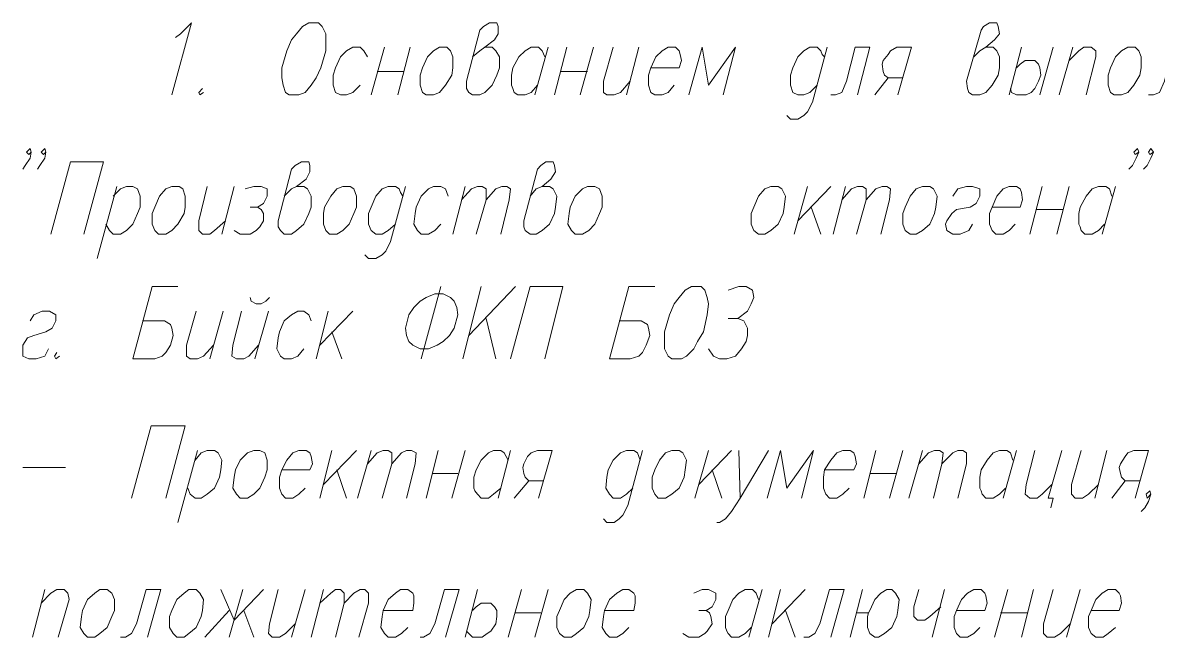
# Model space of a CAD drawing. Header units: millimetres. Extents: x 2185 to 4647, y 1259 to 2456.
# Drawn here: x 4005.74 to 4025.41, y 2396.53 to 2407.18 of the extents above; entities that cross this region are included whole.
import ezdxf

# ---------------------------------------------------------------- set-up
doc = ezdxf.new("R2010")
doc.units = ezdxf.units.MM
doc.layers.add('PDF _текст', color=7, linetype='Continuous')

msp = doc.modelspace()

# ---------------------------------------------------------------- linework, layer by layer
at = {"layer": 'PDF _текст', "lineweight": 20}
for points in [[(4008.39, 2406.924), (4008.475, 2406.987), (4008.665, 2407.178), (4008.327, 2405.929)], [(4013.534, 2406.585), (4013.661, 2406.691), (4013.746, 2406.754), (4013.915, 2406.881), (4013.978, 2406.987), (4013.978, 2407.114), (4013.957, 2407.178), (4013.83, 2407.178), (4013.724, 2407.114), (4013.661, 2407.051), (4013.428, 2406.162), (4013.428, 2406.035), (4013.47, 2405.971), (4013.534, 2405.929), (4013.661, 2405.929), (4013.746, 2405.971), (4013.873, 2406.098), (4013.957, 2406.267), (4014, 2406.394), (4014, 2406.585), (4013.936, 2406.691), (4013.873, 2406.754), (4013.746, 2406.754)], [(4022.213, 2406.585), (4022.319, 2406.691), (4022.424, 2406.754), (4022.573, 2406.881), (4022.657, 2406.987), (4022.636, 2407.114), (4022.615, 2407.178), (4022.488, 2407.178), (4022.382, 2407.114), (4022.34, 2407.051), (4022.086, 2406.162), (4022.107, 2406.035), (4022.128, 2405.971), (4022.192, 2405.929), (4022.319, 2405.929), (4022.424, 2405.971), (4022.53, 2406.098), (4022.636, 2406.267), (4022.657, 2406.394), (4022.657, 2406.585), (4022.615, 2406.691), (4022.551, 2406.754), (4022.424, 2406.754)], [(4011.713, 2406.585), (4011.65, 2406.691), (4011.586, 2406.754), (4011.459, 2406.754), (4011.354, 2406.691), (4011.248, 2406.585), (4011.163, 2406.394), (4011.121, 2406.267), (4011.121, 2406.098), (4011.163, 2405.971), (4011.248, 2405.929), (4011.354, 2405.929), (4011.459, 2405.971), (4011.586, 2406.098)], [(4012.01, 2406.754), (4011.777, 2405.929)], [(4012.454, 2406.754), (4012.243, 2405.929)], [(4014.656, 2406.098), (4014.55, 2405.971), (4014.444, 2405.929), (4014.317, 2405.929), (4014.254, 2405.971), (4014.232, 2406.035), (4014.211, 2406.098), (4014.211, 2406.267), (4014.232, 2406.394), (4014.338, 2406.585), (4014.444, 2406.691), (4014.55, 2406.754), (4014.677, 2406.754), (4014.74, 2406.691), (4014.783, 2406.585)], [(4014.846, 2406.754), (4014.613, 2405.929)], [(4015.164, 2406.754), (4014.952, 2405.929)], [(4015.629, 2406.754), (4015.397, 2405.929)], [(4015.968, 2406.754), (4015.799, 2406.162), (4015.799, 2405.971), (4015.862, 2405.929), (4015.989, 2405.929), (4016.095, 2405.971), (4016.265, 2406.162)], [(4016.413, 2406.754), (4016.201, 2405.929)], [(4016.624, 2406.394), (4017.111, 2406.394), (4017.154, 2406.521), (4017.132, 2406.627), (4017.111, 2406.691), (4017.048, 2406.754), (4016.921, 2406.754), (4016.815, 2406.691), (4016.709, 2406.585), (4016.624, 2406.394), (4016.582, 2406.267), (4016.582, 2406.098), (4016.624, 2405.971), (4016.688, 2405.929), (4016.815, 2405.929), (4016.921, 2405.971), (4017.027, 2406.098)], [(4017.873, 2405.929), (4018.085, 2406.754), (4017.619, 2406.098), (4017.513, 2406.754), (4017.281, 2405.929)], [(4019.673, 2406.754), (4019.419, 2405.802), (4019.334, 2405.632), (4019.27, 2405.569), (4019.165, 2405.505), (4019.038, 2405.505), (4018.974, 2405.569)], [(4019.63, 2406.585), (4019.588, 2406.627), (4019.567, 2406.691), (4019.503, 2406.754), (4019.376, 2406.754), (4019.27, 2406.691), (4019.165, 2406.585), (4019.08, 2406.394), (4019.038, 2406.267), (4019.038, 2406.098), (4019.08, 2405.971), (4019.165, 2405.929), (4019.27, 2405.929), (4019.376, 2405.971), (4019.503, 2406.098)], [(4020.202, 2405.929), (4020.413, 2406.754), (4020.159, 2406.754), (4020.011, 2406.162), (4019.927, 2405.971), (4019.821, 2405.929), (4019.736, 2405.929)], [(4020.9, 2405.929), (4021.133, 2406.754), (4020.879, 2406.754), (4020.773, 2406.691), (4020.731, 2406.627), (4020.646, 2406.521), (4020.625, 2406.458), (4020.646, 2406.331), (4020.667, 2406.267), (4020.731, 2406.225), (4020.985, 2406.225)], [(4023.038, 2406.754), (4022.827, 2405.929)], [(4023.589, 2406.754), (4023.356, 2405.929)], [(4023.927, 2406.754), (4023.695, 2405.929)], [(4023.864, 2406.521), (4024.033, 2406.691), (4024.118, 2406.754), (4024.245, 2406.754), (4024.33, 2406.691), (4024.33, 2406.585), (4024.16, 2405.929)], [(4025.705, 2405.929), (4025.917, 2406.754), (4025.663, 2406.754), (4025.515, 2406.162), (4025.43, 2405.971), (4025.324, 2405.929), (4025.24, 2405.929)], [(4022.954, 2406.394), (4023.017, 2406.458), (4023.102, 2406.521), (4023.229, 2406.521), (4023.271, 2406.521), (4023.335, 2406.458), (4023.356, 2406.394), (4023.377, 2406.267), (4023.335, 2406.162), (4023.271, 2406.035), (4023.208, 2405.971), (4023.123, 2405.929), (4022.954, 2405.929), (4022.869, 2405.971), (4022.848, 2406.035)], [(4011.883, 2406.331), (4012.348, 2406.331)], [(4015.058, 2406.331), (4015.524, 2406.331)], [(4020.498, 2405.929), (4020.731, 2406.225)], [(4008.856, 2406.035), (4008.792, 2405.971), (4008.813, 2405.929), (4008.877, 2405.971)], [(4005.892, 2404.934), (4005.85, 2404.892), (4005.808, 2404.934), (4005.871, 2404.997), (4005.892, 2404.934), (4005.871, 2404.828), (4005.786, 2404.701), (4005.744, 2404.638)], [(4006.146, 2404.934), (4006.104, 2404.892), (4006.062, 2404.934), (4006.125, 2404.997), (4006.146, 2404.934), (4006.125, 2404.828), (4006.04, 2404.701), (4005.998, 2404.638)], [(4025.07, 2404.934), (4025.007, 2404.892), (4024.986, 2404.934), (4025.049, 2404.997), (4025.07, 2404.934), (4025.028, 2404.828), (4024.965, 2404.701), (4024.901, 2404.638)], [(4025.324, 2404.934), (4025.261, 2404.892), (4025.24, 2404.934), (4025.282, 2404.997), (4025.324, 2404.934), (4025.282, 2404.828), (4025.219, 2404.701), (4025.155, 2404.638)], [(4006.231, 2403.516), (4006.57, 2404.765), (4007.141, 2404.765), (4006.802, 2403.516)], [(4010.274, 2404.172), (4010.401, 2404.299), (4010.486, 2404.341), (4010.655, 2404.468), (4010.719, 2404.595), (4010.719, 2404.701), (4010.697, 2404.765), (4010.57, 2404.765), (4010.465, 2404.701), (4010.401, 2404.638), (4010.168, 2403.748), (4010.168, 2403.643), (4010.21, 2403.579), (4010.274, 2403.516), (4010.401, 2403.516), (4010.486, 2403.579), (4010.613, 2403.685), (4010.697, 2403.875), (4010.74, 2403.981), (4010.74, 2404.172), (4010.676, 2404.299), (4010.613, 2404.341), (4010.486, 2404.341)], [(4014.529, 2404.172), (4014.635, 2404.299), (4014.74, 2404.341), (4014.889, 2404.468), (4014.973, 2404.595), (4014.952, 2404.701), (4014.931, 2404.765), (4014.804, 2404.765), (4014.719, 2404.701), (4014.656, 2404.638), (4014.423, 2403.748), (4014.423, 2403.643), (4014.444, 2403.579), (4014.529, 2403.516), (4014.635, 2403.516), (4014.74, 2403.579), (4014.867, 2403.685), (4014.952, 2403.875), (4014.973, 2403.981), (4014.994, 2404.172), (4014.931, 2404.299), (4014.867, 2404.341), (4014.74, 2404.341)], [(4007.374, 2404.341), (4007.035, 2403.092)], [(4007.31, 2404.172), (4007.437, 2404.299), (4007.543, 2404.341), (4007.649, 2404.341), (4007.734, 2404.299), (4007.776, 2404.172), (4007.776, 2403.981), (4007.734, 2403.875), (4007.649, 2403.685), (4007.543, 2403.579), (4007.437, 2403.516), (4007.31, 2403.516), (4007.247, 2403.579), (4007.183, 2403.685)], [(4008.94, 2404.341), (4008.792, 2403.748), (4008.792, 2403.579), (4008.856, 2403.516), (4008.983, 2403.516), (4009.067, 2403.579), (4009.258, 2403.748)], [(4009.406, 2404.341), (4009.194, 2403.516)], [(4009.597, 2404.299), (4009.745, 2404.341), (4009.872, 2404.341), (4009.978, 2404.299), (4009.978, 2404.172), (4009.914, 2404.045), (4009.808, 2403.981), (4009.681, 2403.981)], [(4012.37, 2404.341), (4012.116, 2403.389), (4012.031, 2403.219), (4011.967, 2403.156), (4011.862, 2403.092), (4011.735, 2403.092), (4011.671, 2403.156)], [(4012.327, 2404.172), (4012.285, 2404.235), (4012.264, 2404.299), (4012.2, 2404.341), (4012.073, 2404.341), (4011.967, 2404.299), (4011.862, 2404.172), (4011.777, 2403.981), (4011.735, 2403.875), (4011.735, 2403.685), (4011.777, 2403.579), (4011.862, 2403.516), (4011.967, 2403.516), (4012.073, 2403.579), (4012.2, 2403.685)], [(4013.111, 2404.172), (4013.068, 2404.299), (4012.983, 2404.341), (4012.856, 2404.341), (4012.772, 2404.299), (4012.645, 2404.172), (4012.56, 2403.981), (4012.539, 2403.875), (4012.518, 2403.685), (4012.581, 2403.579), (4012.645, 2403.516), (4012.772, 2403.516), (4012.878, 2403.579), (4012.983, 2403.685)], [(4013.407, 2404.341), (4013.195, 2403.516)], [(4013.343, 2404.108), (4013.513, 2404.299), (4013.619, 2404.341), (4013.703, 2404.341), (4013.767, 2404.299), (4013.767, 2404.108), (4013.597, 2403.516)], [(4013.767, 2404.108), (4013.936, 2404.299), (4014.042, 2404.341), (4014.127, 2404.341), (4014.19, 2404.299), (4014.169, 2404.108), (4014.021, 2403.516)], [(4019.334, 2404.341), (4019.101, 2403.516)], [(4019.736, 2404.341), (4019.165, 2403.748)], [(4019.99, 2404.341), (4019.778, 2403.516)], [(4019.927, 2404.108), (4020.096, 2404.299), (4020.202, 2404.341), (4020.286, 2404.341), (4020.35, 2404.299), (4020.35, 2404.108), (4020.181, 2403.516)], [(4020.35, 2404.108), (4020.519, 2404.299), (4020.625, 2404.341), (4020.71, 2404.341), (4020.773, 2404.299), (4020.752, 2404.108), (4020.604, 2403.516)], [(4021.853, 2404.172), (4021.938, 2404.299), (4022.086, 2404.341), (4022.192, 2404.341), (4022.319, 2404.299), (4022.319, 2404.172), (4022.255, 2404.045), (4022.149, 2403.981), (4021.916, 2403.939), (4021.832, 2403.875), (4021.747, 2403.748), (4021.726, 2403.685), (4021.747, 2403.579), (4021.853, 2403.516), (4021.98, 2403.516), (4022.128, 2403.579), (4022.192, 2403.685)], [(4022.53, 2403.981), (4023.017, 2403.981), (4023.059, 2404.108), (4023.038, 2404.235), (4023.017, 2404.299), (4022.954, 2404.341), (4022.827, 2404.341), (4022.721, 2404.299), (4022.615, 2404.172), (4022.53, 2403.981), (4022.488, 2403.875), (4022.488, 2403.685), (4022.53, 2403.579), (4022.594, 2403.516), (4022.721, 2403.516), (4022.827, 2403.579), (4022.932, 2403.685)], [(4023.398, 2404.341), (4023.186, 2403.516)], [(4023.864, 2404.341), (4023.652, 2403.516)], [(4024.478, 2403.685), (4024.372, 2403.579), (4024.266, 2403.516), (4024.139, 2403.516), (4024.076, 2403.579), (4024.054, 2403.643), (4024.033, 2403.685), (4024.033, 2403.875), (4024.054, 2403.981), (4024.16, 2404.172), (4024.266, 2404.299), (4024.372, 2404.341), (4024.499, 2404.341), (4024.562, 2404.299), (4024.605, 2404.172)], [(4024.668, 2404.341), (4024.435, 2403.516)], [(4009.808, 2403.981), (4009.872, 2403.939), (4009.914, 2403.875), (4009.914, 2403.748), (4009.851, 2403.643), (4009.787, 2403.579), (4009.681, 2403.516), (4009.512, 2403.516), (4009.406, 2403.579)], [(4019.397, 2403.981), (4019.567, 2403.516)], [(4023.292, 2403.939), (4023.758, 2403.939)], [(4008.432, 2402.605), (4007.988, 2402.605), (4007.649, 2401.356), (4008.03, 2401.356), (4008.157, 2401.399), (4008.221, 2401.462), (4008.305, 2401.589), (4008.348, 2401.759), (4008.327, 2401.886), (4008.305, 2401.949), (4008.2, 2402.013), (4007.819, 2402.013)], [(4012.983, 2402.605), (4012.645, 2401.356)], [(4013.682, 2402.605), (4013.365, 2401.356)], [(4014.275, 2402.605), (4013.47, 2401.759)], [(4014.19, 2401.356), (4014.529, 2402.605), (4015.1, 2402.605), (4014.783, 2401.356)], [(4016.688, 2402.605), (4016.243, 2402.605), (4015.905, 2401.356), (4016.265, 2401.356), (4016.413, 2401.399), (4016.476, 2401.462), (4016.54, 2401.589), (4016.603, 2401.759), (4016.582, 2401.886), (4016.561, 2401.949), (4016.455, 2402.013), (4016.074, 2402.013)], [(4017.958, 2402.542), (4018.148, 2402.605), (4018.275, 2402.605), (4018.381, 2402.542), (4018.403, 2402.415), (4018.36, 2402.309), (4018.297, 2402.182), (4018.127, 2402.055), (4018.233, 2402.013), (4018.297, 2401.886), (4018.297, 2401.759), (4018.275, 2401.653), (4018.191, 2401.526), (4018.085, 2401.399), (4017.937, 2401.356), (4017.81, 2401.356), (4017.704, 2401.399), (4017.619, 2401.526)], [(4009.681, 2402.415), (4009.702, 2402.351), (4009.787, 2402.309), (4009.872, 2402.309), (4009.956, 2402.351), (4010.02, 2402.415)], [(4005.871, 2402.013), (4005.935, 2402.119), (4006.083, 2402.182), (4006.21, 2402.182), (4006.316, 2402.119), (4006.316, 2402.013), (4006.252, 2401.886), (4006.146, 2401.822), (4005.935, 2401.759), (4005.829, 2401.716), (4005.744, 2401.589), (4005.744, 2401.526), (4005.744, 2401.399), (4005.85, 2401.356), (4005.977, 2401.356), (4006.125, 2401.399), (4006.189, 2401.526)], [(4008.75, 2402.182), (4008.581, 2401.589), (4008.581, 2401.399), (4008.644, 2401.356), (4008.771, 2401.356), (4008.877, 2401.399), (4009.046, 2401.589)], [(4009.216, 2402.182), (4008.983, 2401.356)], [(4009.533, 2402.182), (4009.385, 2401.589), (4009.364, 2401.399), (4009.448, 2401.356), (4009.575, 2401.356), (4009.66, 2401.399), (4009.829, 2401.589)], [(4009.999, 2402.182), (4009.766, 2401.356)], [(4010.74, 2402.013), (4010.697, 2402.119), (4010.613, 2402.182), (4010.507, 2402.182), (4010.401, 2402.119), (4010.274, 2402.013), (4010.189, 2401.822), (4010.168, 2401.716), (4010.147, 2401.526), (4010.21, 2401.399), (4010.274, 2401.356), (4010.401, 2401.356), (4010.507, 2401.399), (4010.613, 2401.526)], [(4011.036, 2402.182), (4010.824, 2401.356)], [(4011.459, 2402.182), (4010.888, 2401.589)], [(4013.936, 2401.356), (4013.767, 2402.055)], [(4018.127, 2402.055), (4017.958, 2402.055)], [(4011.1, 2401.822), (4011.269, 2401.356)], [(4006.337, 2401.462), (4006.294, 2401.399), (4006.316, 2401.356), (4006.379, 2401.399)], [(4007.628, 2398.943), (4007.967, 2400.192), (4008.559, 2400.192), (4008.221, 2398.943)], [(4008.771, 2399.769), (4008.432, 2398.52)], [(4008.729, 2399.6), (4008.835, 2399.727), (4008.94, 2399.769), (4009.067, 2399.769), (4009.131, 2399.727), (4009.194, 2399.6), (4009.173, 2399.43), (4009.152, 2399.303), (4009.067, 2399.113), (4008.94, 2399.007), (4008.835, 2398.943), (4008.729, 2398.943), (4008.644, 2399.007), (4008.602, 2399.113)], [(4010.232, 2399.43), (4010.719, 2399.43), (4010.761, 2399.536), (4010.74, 2399.663), (4010.719, 2399.727), (4010.655, 2399.769), (4010.528, 2399.769), (4010.422, 2399.727), (4010.316, 2399.6), (4010.232, 2399.43), (4010.189, 2399.303), (4010.189, 2399.113), (4010.232, 2399.007), (4010.295, 2398.943), (4010.422, 2398.943), (4010.528, 2399.007), (4010.634, 2399.113)], [(4011.1, 2399.769), (4010.888, 2398.943)], [(4011.523, 2399.769), (4010.951, 2399.176)], [(4011.777, 2399.769), (4011.544, 2398.943)], [(4011.713, 2399.536), (4011.883, 2399.727), (4011.989, 2399.769), (4012.073, 2399.769), (4012.137, 2399.727), (4012.137, 2399.536), (4011.967, 2398.943)], [(4012.137, 2399.536), (4012.306, 2399.727), (4012.391, 2399.769), (4012.475, 2399.769), (4012.56, 2399.727), (4012.539, 2399.536), (4012.391, 2398.943)], [(4012.941, 2399.769), (4012.729, 2398.943)], [(4013.407, 2399.769), (4013.174, 2398.943)], [(4014.021, 2399.113), (4013.894, 2399.007), (4013.809, 2398.943), (4013.682, 2398.943), (4013.619, 2399.007), (4013.576, 2399.07), (4013.555, 2399.113), (4013.555, 2399.303), (4013.597, 2399.43), (4013.682, 2399.6), (4013.809, 2399.727), (4013.894, 2399.769), (4014.021, 2399.769), (4014.084, 2399.727), (4014.148, 2399.6)], [(4014.19, 2399.769), (4013.978, 2398.943)], [(4014.677, 2398.943), (4014.91, 2399.769), (4014.656, 2399.769), (4014.55, 2399.727), (4014.486, 2399.663), (4014.423, 2399.536), (4014.402, 2399.473), (4014.423, 2399.367), (4014.444, 2399.303), (4014.508, 2399.24), (4014.762, 2399.24)], [(4016.476, 2399.769), (4016.222, 2398.816), (4016.138, 2398.647), (4016.074, 2398.583), (4015.989, 2398.52), (4015.862, 2398.52), (4015.799, 2398.583)], [(4016.434, 2399.6), (4016.413, 2399.663), (4016.392, 2399.727), (4016.328, 2399.769), (4016.201, 2399.769), (4016.095, 2399.727), (4015.968, 2399.6), (4015.884, 2399.43), (4015.862, 2399.303), (4015.841, 2399.113), (4015.905, 2399.007), (4015.968, 2398.943), (4016.095, 2398.943), (4016.201, 2399.007), (4016.307, 2399.113)], [(4017.619, 2399.769), (4017.386, 2398.943)], [(4018.021, 2399.769), (4017.45, 2399.176)], [(4018.148, 2399.769), (4018.17, 2398.943), (4018.657, 2399.769)], [(4019.228, 2398.943), (4019.44, 2399.769), (4018.974, 2399.113), (4018.868, 2399.769), (4018.635, 2398.943)], [(4019.63, 2399.43), (4020.138, 2399.43), (4020.181, 2399.536), (4020.159, 2399.663), (4020.138, 2399.727), (4020.075, 2399.769), (4019.948, 2399.769), (4019.842, 2399.727), (4019.736, 2399.6), (4019.63, 2399.43), (4019.609, 2399.303), (4019.609, 2399.113), (4019.651, 2399.007), (4019.715, 2398.943), (4019.842, 2398.943), (4019.948, 2399.007), (4020.054, 2399.113)], [(4020.519, 2399.769), (4020.308, 2398.943)], [(4020.985, 2399.769), (4020.752, 2398.943)], [(4021.324, 2399.769), (4021.091, 2398.943)], [(4021.26, 2399.536), (4021.43, 2399.727), (4021.535, 2399.769), (4021.62, 2399.769), (4021.684, 2399.727), (4021.662, 2399.536), (4021.514, 2398.943)], [(4021.662, 2399.536), (4021.853, 2399.727), (4021.938, 2399.769), (4022.022, 2399.769), (4022.086, 2399.727), (4022.086, 2399.536), (4021.938, 2398.943)], [(4022.763, 2399.113), (4022.657, 2399.007), (4022.551, 2398.943), (4022.424, 2398.943), (4022.361, 2399.007), (4022.34, 2399.07), (4022.319, 2399.113), (4022.319, 2399.303), (4022.34, 2399.43), (4022.446, 2399.6), (4022.551, 2399.727), (4022.657, 2399.769), (4022.784, 2399.769), (4022.848, 2399.727), (4022.89, 2399.6)], [(4022.954, 2399.769), (4022.721, 2398.943)], [(4023.271, 2399.769), (4023.123, 2399.176), (4023.102, 2399.007), (4023.186, 2398.943), (4023.313, 2398.943), (4023.398, 2399.007), (4023.567, 2399.176)], [(4023.737, 2399.769), (4023.504, 2398.943), (4023.589, 2398.943), (4023.546, 2398.774)], [(4024.076, 2399.769), (4023.906, 2399.176), (4023.906, 2399.007), (4023.97, 2398.943), (4024.097, 2398.943), (4024.203, 2399.007), (4024.372, 2399.176)], [(4024.52, 2399.769), (4024.308, 2398.943)], [(4025.007, 2398.943), (4025.24, 2399.769), (4024.986, 2399.769), (4024.88, 2399.727), (4024.838, 2399.663), (4024.753, 2399.536), (4024.732, 2399.473), (4024.753, 2399.367), (4024.774, 2399.303), (4024.838, 2399.24), (4025.092, 2399.24)], [(4005.744, 2399.473), (4006.485, 2399.473)], [(4011.184, 2399.43), (4011.354, 2398.943)], [(4012.835, 2399.367), (4013.28, 2399.367)], [(4017.683, 2399.43), (4017.852, 2398.943)], [(4020.413, 2399.367), (4020.879, 2399.367)], [(4014.254, 2398.943), (4014.508, 2399.24)], [(4024.605, 2398.943), (4024.838, 2399.24)], [(4018.17, 2398.943), (4018.021, 2398.71), (4017.916, 2398.583), (4017.81, 2398.52), (4017.767, 2398.52)], [(4025.282, 2399.007), (4025.219, 2398.943), (4025.197, 2399.007), (4025.261, 2399.07), (4025.282, 2399.007), (4025.24, 2398.88), (4025.176, 2398.774), (4025.113, 2398.71)], [(4006.125, 2397.356), (4005.913, 2396.53)], [(4006.062, 2397.123), (4006.231, 2397.292), (4006.337, 2397.356), (4006.464, 2397.356), (4006.527, 2397.292), (4006.548, 2397.186), (4006.358, 2396.53)], [(4007.903, 2396.53), (4008.136, 2397.356), (4007.882, 2397.356), (4007.713, 2396.763), (4007.628, 2396.594), (4007.522, 2396.53), (4007.437, 2396.53)], [(4009.914, 2397.356), (4009.406, 2396.827), (4009.173, 2397.356)], [(4009.554, 2397.356), (4009.321, 2396.53)], [(4010.168, 2397.356), (4010.02, 2396.763), (4009.999, 2396.594), (4010.062, 2396.53), (4010.189, 2396.53), (4010.295, 2396.594), (4010.465, 2396.763)], [(4010.634, 2397.356), (4010.401, 2396.53)], [(4010.951, 2397.356), (4010.74, 2396.53)], [(4010.888, 2397.123), (4011.078, 2397.292), (4011.163, 2397.356), (4011.248, 2397.356), (4011.311, 2397.292), (4011.311, 2397.123), (4011.163, 2396.53)], [(4011.311, 2397.123), (4011.481, 2397.292), (4011.586, 2397.356), (4011.671, 2397.356), (4011.735, 2397.292), (4011.735, 2397.123), (4011.565, 2396.53)], [(4011.989, 2396.996), (4012.497, 2396.996), (4012.518, 2397.123), (4012.518, 2397.25), (4012.497, 2397.292), (4012.412, 2397.356), (4012.285, 2397.356), (4012.2, 2397.292), (4012.073, 2397.186), (4011.989, 2396.996), (4011.967, 2396.89), (4011.946, 2396.7), (4012.01, 2396.594), (4012.073, 2396.53), (4012.2, 2396.53), (4012.306, 2396.594), (4012.412, 2396.7)], [(4013.068, 2396.53), (4013.301, 2397.356), (4013.047, 2397.356), (4012.878, 2396.763), (4012.793, 2396.594), (4012.687, 2396.53), (4012.624, 2396.53)], [(4013.619, 2397.356), (4013.407, 2396.53)], [(4014.381, 2397.356), (4014.148, 2396.53)], [(4014.846, 2397.356), (4014.613, 2396.53)], [(4015.82, 2396.996), (4016.328, 2396.996), (4016.349, 2397.123), (4016.349, 2397.25), (4016.328, 2397.292), (4016.243, 2397.356), (4016.138, 2397.356), (4016.032, 2397.292), (4015.905, 2397.186), (4015.82, 2396.996), (4015.799, 2396.89), (4015.778, 2396.7), (4015.841, 2396.594), (4015.905, 2396.53), (4016.032, 2396.53), (4016.138, 2396.594), (4016.243, 2396.7)], [(4017.365, 2397.292), (4017.513, 2397.356), (4017.619, 2397.356), (4017.746, 2397.292), (4017.746, 2397.186), (4017.683, 2397.059), (4017.577, 2396.996), (4017.45, 2396.996)], [(4018.36, 2396.7), (4018.254, 2396.594), (4018.148, 2396.53), (4018.021, 2396.53), (4017.958, 2396.594), (4017.937, 2396.636), (4017.916, 2396.7), (4017.916, 2396.89), (4017.958, 2396.996), (4018.043, 2397.186), (4018.148, 2397.292), (4018.254, 2397.356), (4018.381, 2397.356), (4018.445, 2397.292), (4018.487, 2397.186)], [(4018.551, 2397.356), (4018.318, 2396.53)], [(4018.868, 2397.356), (4018.657, 2396.53)], [(4019.292, 2397.356), (4018.72, 2396.763)], [(4019.736, 2396.53), (4019.969, 2397.356), (4019.715, 2397.356), (4019.546, 2396.763), (4019.461, 2396.594), (4019.355, 2396.53), (4019.27, 2396.53)], [(4020.286, 2397.356), (4020.075, 2396.53)], [(4020.181, 2396.954), (4020.392, 2396.954), (4020.413, 2396.996), (4020.498, 2397.186), (4020.604, 2397.292), (4020.71, 2397.356), (4020.794, 2397.356), (4020.858, 2397.292), (4020.921, 2397.186), (4020.9, 2396.996), (4020.879, 2396.89), (4020.794, 2396.7), (4020.667, 2396.594), (4020.562, 2396.53), (4020.498, 2396.53), (4020.413, 2396.594), (4020.371, 2396.7), (4020.371, 2396.89), (4020.392, 2396.954)], [(4021.26, 2397.356), (4021.176, 2397.059), (4021.176, 2396.89), (4021.239, 2396.827), (4021.366, 2396.827), (4021.451, 2396.89), (4021.641, 2397.059)], [(4021.705, 2397.356), (4021.493, 2396.53)], [(4021.916, 2396.996), (4022.403, 2396.996), (4022.446, 2397.123), (4022.424, 2397.25), (4022.403, 2397.292), (4022.34, 2397.356), (4022.213, 2397.356), (4022.107, 2397.292), (4022.001, 2397.186), (4021.916, 2396.996), (4021.874, 2396.89), (4021.874, 2396.7), (4021.916, 2396.594), (4021.98, 2396.53), (4022.107, 2396.53), (4022.213, 2396.594), (4022.319, 2396.7)], [(4022.805, 2397.356), (4022.573, 2396.53)], [(4023.25, 2397.356), (4023.038, 2396.53)], [(4023.589, 2397.356), (4023.419, 2396.763), (4023.419, 2396.594), (4023.483, 2396.53), (4023.61, 2396.53), (4023.716, 2396.594), (4023.885, 2396.763)], [(4024.054, 2397.356), (4023.822, 2396.53)], [(4024.245, 2396.996), (4024.732, 2396.996), (4024.774, 2397.123), (4024.753, 2397.25), (4024.732, 2397.292), (4024.668, 2397.356), (4024.541, 2397.356), (4024.435, 2397.292), (4024.33, 2397.186), (4024.245, 2396.996), (4024.203, 2396.89), (4024.203, 2396.7), (4024.245, 2396.594), (4024.33, 2396.53), (4024.457, 2396.53), (4024.541, 2396.594), (4024.668, 2396.7)], [(4008.898, 2396.53), (4009.321, 2396.996)], [(4009.575, 2396.996), (4009.745, 2396.53)], [(4013.534, 2396.996), (4013.597, 2397.059), (4013.682, 2397.123), (4013.809, 2397.123), (4013.851, 2397.123), (4013.915, 2397.059), (4013.957, 2396.996), (4013.957, 2396.89), (4013.936, 2396.763), (4013.851, 2396.636), (4013.788, 2396.594), (4013.703, 2396.53), (4013.534, 2396.53), (4013.47, 2396.594), (4013.428, 2396.636)], [(4017.577, 2396.996), (4017.64, 2396.954), (4017.662, 2396.89), (4017.683, 2396.763), (4017.598, 2396.636), (4017.556, 2396.594), (4017.45, 2396.53), (4017.281, 2396.53), (4017.175, 2396.594)], [(4018.953, 2396.996), (4019.122, 2396.53)], [(4014.275, 2396.954), (4014.719, 2396.954)], [(4022.678, 2396.954), (4023.144, 2396.954)]]:
    msp.add_lwpolyline(points, dxfattribs=at)
for points in [[(4010.697, 2407.178), (4010.867, 2407.178), (4010.93, 2407.114), (4010.994, 2406.987), (4010.994, 2406.881), (4010.994, 2406.691), (4010.909, 2406.394), (4010.824, 2406.225), (4010.74, 2406.098), (4010.634, 2405.971), (4010.528, 2405.929), (4010.359, 2405.929), (4010.295, 2405.971), (4010.253, 2406.098), (4010.232, 2406.225), (4010.232, 2406.394), (4010.316, 2406.691), (4010.401, 2406.881), (4010.486, 2406.987), (4010.592, 2407.114)], [(4012.962, 2406.754), (4013.089, 2406.754), (4013.153, 2406.691), (4013.195, 2406.585), (4013.195, 2406.394), (4013.174, 2406.267), (4013.068, 2406.098), (4012.962, 2405.971), (4012.856, 2405.929), (4012.729, 2405.929), (4012.666, 2405.971), (4012.624, 2406.098), (4012.624, 2406.267), (4012.666, 2406.394), (4012.751, 2406.585), (4012.856, 2406.691)], [(4024.88, 2406.754), (4025.007, 2406.754), (4025.07, 2406.691), (4025.113, 2406.585), (4025.113, 2406.394), (4025.092, 2406.267), (4024.986, 2406.098), (4024.88, 2405.971), (4024.774, 2405.929), (4024.647, 2405.929), (4024.584, 2405.971), (4024.541, 2406.098), (4024.541, 2406.267), (4024.584, 2406.394), (4024.668, 2406.585), (4024.774, 2406.691)], [(4008.327, 2404.341), (4008.454, 2404.341), (4008.517, 2404.299), (4008.559, 2404.172), (4008.559, 2403.981), (4008.538, 2403.875), (4008.432, 2403.685), (4008.327, 2403.579), (4008.221, 2403.516), (4008.094, 2403.516), (4008.03, 2403.579), (4007.988, 2403.685), (4007.988, 2403.875), (4008.03, 2403.981), (4008.115, 2404.172), (4008.221, 2404.299)], [(4011.29, 2404.341), (4011.417, 2404.341), (4011.481, 2404.299), (4011.523, 2404.172), (4011.523, 2403.981), (4011.481, 2403.875), (4011.396, 2403.685), (4011.29, 2403.579), (4011.184, 2403.516), (4011.057, 2403.516), (4010.994, 2403.579), (4010.951, 2403.685), (4010.951, 2403.875), (4010.973, 2403.981), (4011.078, 2404.172), (4011.184, 2404.299)], [(4015.524, 2404.341), (4015.651, 2404.341), (4015.735, 2404.299), (4015.778, 2404.172), (4015.778, 2403.981), (4015.735, 2403.875), (4015.651, 2403.685), (4015.545, 2403.579), (4015.439, 2403.516), (4015.312, 2403.516), (4015.248, 2403.579), (4015.185, 2403.685), (4015.206, 2403.875), (4015.227, 2403.981), (4015.312, 2404.172), (4015.439, 2404.299)], [(4018.699, 2404.341), (4018.826, 2404.341), (4018.889, 2404.299), (4018.953, 2404.172), (4018.932, 2403.981), (4018.911, 2403.875), (4018.826, 2403.685), (4018.699, 2403.579), (4018.593, 2403.516), (4018.487, 2403.516), (4018.403, 2403.579), (4018.36, 2403.685), (4018.36, 2403.875), (4018.403, 2403.981), (4018.487, 2404.172), (4018.593, 2404.299)], [(4021.324, 2404.341), (4021.451, 2404.341), (4021.514, 2404.299), (4021.578, 2404.172), (4021.557, 2403.981), (4021.535, 2403.875), (4021.451, 2403.685), (4021.324, 2403.579), (4021.218, 2403.516), (4021.112, 2403.516), (4021.027, 2403.579), (4020.985, 2403.685), (4020.985, 2403.875), (4021.027, 2403.981), (4021.112, 2404.172), (4021.218, 2404.299)], [(4017.323, 2402.605), (4017.492, 2402.605), (4017.556, 2402.542), (4017.598, 2402.415), (4017.619, 2402.309), (4017.598, 2402.119), (4017.535, 2401.822), (4017.429, 2401.653), (4017.365, 2401.526), (4017.238, 2401.399), (4017.154, 2401.356), (4016.984, 2401.356), (4016.921, 2401.399), (4016.857, 2401.526), (4016.857, 2401.653), (4016.857, 2401.822), (4016.942, 2402.119), (4017.027, 2402.309), (4017.111, 2402.415), (4017.217, 2402.542)], [(4012.878, 2402.478), (4013.026, 2402.478), (4013.153, 2402.415), (4013.216, 2402.351), (4013.259, 2402.246), (4013.28, 2402.119), (4013.216, 2401.886), (4013.132, 2401.759), (4013.026, 2401.653), (4012.92, 2401.589), (4012.772, 2401.526), (4012.624, 2401.526), (4012.497, 2401.589), (4012.433, 2401.653), (4012.391, 2401.759), (4012.37, 2401.886), (4012.433, 2402.119), (4012.518, 2402.246), (4012.624, 2402.351), (4012.729, 2402.415)], [(4009.745, 2399.769), (4009.851, 2399.769), (4009.935, 2399.727), (4009.978, 2399.6), (4009.978, 2399.43), (4009.935, 2399.303), (4009.851, 2399.113), (4009.745, 2399.007), (4009.639, 2398.943), (4009.512, 2398.943), (4009.448, 2399.007), (4009.385, 2399.113), (4009.406, 2399.303), (4009.427, 2399.43), (4009.512, 2399.6), (4009.639, 2399.727)], [(4016.984, 2399.769), (4017.111, 2399.769), (4017.175, 2399.727), (4017.238, 2399.6), (4017.217, 2399.43), (4017.196, 2399.303), (4017.111, 2399.113), (4016.984, 2399.007), (4016.878, 2398.943), (4016.751, 2398.943), (4016.688, 2399.007), (4016.646, 2399.113), (4016.646, 2399.303), (4016.688, 2399.43), (4016.773, 2399.6), (4016.878, 2399.727)], [(4007.078, 2397.356), (4007.205, 2397.356), (4007.289, 2397.292), (4007.332, 2397.186), (4007.332, 2396.996), (4007.289, 2396.89), (4007.205, 2396.7), (4007.078, 2396.594), (4006.993, 2396.53), (4006.866, 2396.53), (4006.802, 2396.594), (4006.739, 2396.7), (4006.76, 2396.89), (4006.781, 2396.996), (4006.866, 2397.186), (4006.993, 2397.292)], [(4008.623, 2397.356), (4008.75, 2397.356), (4008.813, 2397.292), (4008.877, 2397.186), (4008.856, 2396.996), (4008.835, 2396.89), (4008.75, 2396.7), (4008.623, 2396.594), (4008.538, 2396.53), (4008.411, 2396.53), (4008.348, 2396.594), (4008.284, 2396.7), (4008.284, 2396.89), (4008.327, 2396.996), (4008.411, 2397.186), (4008.538, 2397.292)], [(4015.333, 2397.356), (4015.46, 2397.356), (4015.524, 2397.292), (4015.587, 2397.186), (4015.566, 2396.996), (4015.545, 2396.89), (4015.46, 2396.7), (4015.333, 2396.594), (4015.248, 2396.53), (4015.121, 2396.53), (4015.037, 2396.594), (4014.994, 2396.7), (4014.994, 2396.89), (4015.037, 2396.996), (4015.121, 2397.186), (4015.227, 2397.292)]]:
    msp.add_lwpolyline(points, close=True, dxfattribs=at)

doc.saveas('drawing.dxf')
